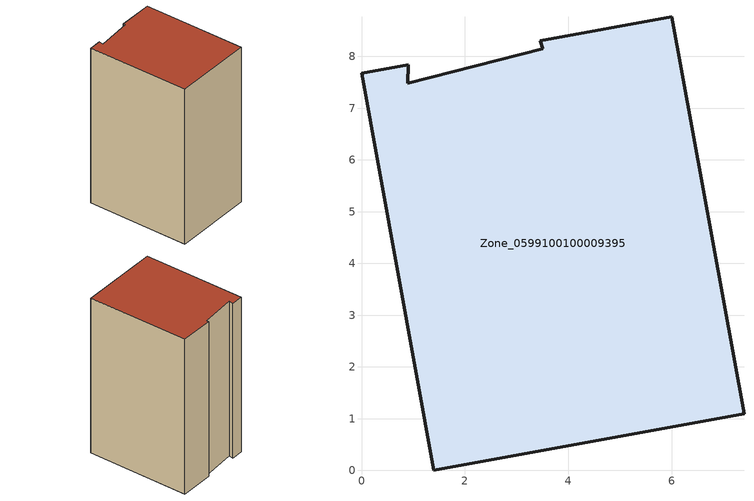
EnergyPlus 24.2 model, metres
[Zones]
Zone_0599100100009395
 floor ground (C_G): 0.91,7.84 0.89,7.49 3.51,8.15 3.46,8.3 6,8.77 7.39,1.09 1.4,0 0,7.67 z0
 wall outside (C_F): 3.51,8.15 0.89,7.49 0.91,7.84 0,7.67 1.4,0 7.39,1.09 6,8.77 3.46,8.3 3.51,8.15 z0:12.4
 roof outside (C_R): 0.89,7.49 0.91,7.84 0,7.67 1.4,0 7.39,1.09 6,8.77 3.46,8.3 3.51,8.15 z12.4
[BUILDING]
Pand.0599100100009395: North Axis=0; Terrain=City; Loads Convergence Tolerance Value=0.04; Temperature Convergence Tolerance Value=0.4; Solar Distribution=FullExterior; Maximum Number of Warmup Days=25; Minimum Number of Warmup Days=1
[Site:Location]
Rotterdam.The.Hague.AP_ZH_NLD Design_Conditions: Latitude=51.96; Longitude=4.45; Time Zone=1; Elevation=-4.5
[SITE:GROUNDTEMPERATURE:BUILDINGSURFACE]
18, 18, 18, 18, 18, 18, 18, 18, 18, 18, 18, 18
[MATERIAL] Thermal Absorptance=0.9; Solar Absorptance=0.7; Visible Absorptance=0.7
Name | Roughness | Thickness | Conductivity | Density | Specific Heat
G.TI.2015-2018 | MediumSmooth | 0.15 | 0.0428571 | 540 | 1210
F.TI.2015-2018 | Rough | 0.3 | 0.0666667 | 1920 | 840
R.TI.2015-2018 | MediumRough | 0.2 | 0.0333333 | 1500 | 1000
[CONSTRUCTION]
C_G: G.TI.2015-2018
C_F: F.TI.2015-2018
C_R: R.TI.2015-2018
[ZONE]
Zone_0599100100009395: Type=1; Multiplier=1; Ceiling Height=Autocalculate; Volume=Autocalculate; Floor Area=autocalculate; Part of Total Floor Area=Yes
[ZONEINFILTRATION:DESIGNFLOWRATE]
Infil_Zone_0599100100009395: Zone or ZoneList or Space or SpaceList=Zone_0599100100009395; Schedule=AlwaysOn; Design Flow Rate Calculation Method=Flow/Area; Flow Rate per Floor Area=0.0015; Constant Term Coefficient=1; Temperature Term Coefficient=0; Velocity Term Coefficient=0; Velocity Squared Term Coefficient=0
[HVACTEMPLATE:ZONE:IDEALLOADSAIRSYSTEM]
Zone_0599100100009395: Maximum Heating Supply Air Temperature=50; Minimum Cooling Supply Air Temperature=13; Maximum Heating Supply Air Humidity Ratio=0.0156; Minimum Cooling Supply Air Humidity Ratio=0.0077; Heating Limit=NoLimit; Cooling Limit=NoLimit; Dehumidification Control Type=ConstantSensibleHeatRatio; Cooling Sensible Heat Ratio=0.7; Dehumidification Setpoint=60; Humidification Control Type=None; Humidification Setpoint=30; Outdoor Air Method=None; Outdoor Air Flow Rate per Person=0.00944; Outdoor Air Flow Rate per Zone Floor Area=0; Outdoor Air Flow Rate per Zone=0; Demand Controlled Ventilation Type=None; Outdoor Air Economizer Type=NoEconomizer; Heat Recovery Type=None; Sensible Heat Recovery Effectiveness=0.7; Latent Heat Recovery Effectiveness=0.65
[ZONECONTROL:THERMOSTAT]
ThermostatControl_Zone_0599100100009395: Zone or ZoneList=Zone_0599100100009395; Control Type Schedule=DualSetpointControlType; Control 1=Thermostat_Zone_0599100100009395; Temperature Difference Between Cutout And Setpoint=0
[THERMOSTATSETPOINT:DUALSETPOINT]
Thermostat_Zone_0599100100009395: Heating Setpoint Temperature Schedule=HeatingSetpoint_Zone_0599100100009395; Cooling Setpoint Temperature Schedule=CoolingSetpoint_Zone_0599100100009395
[SCHEDULE:COMPACT]
HeatingSetpoint_Zone_0599100100009395: Through: 12/31, For: AllDays, Until: 24:00, 21
CoolingSetpoint_Zone_0599100100009395: Through: 12/31, For: AllDays, Until: 24:00, 24
DualSetpointControlType: Through: 12/31, For: AllDays, Until: 24:00, 4
AlwaysOn: Through: 12/31, For: AllDays, Until: 24:00, 1
